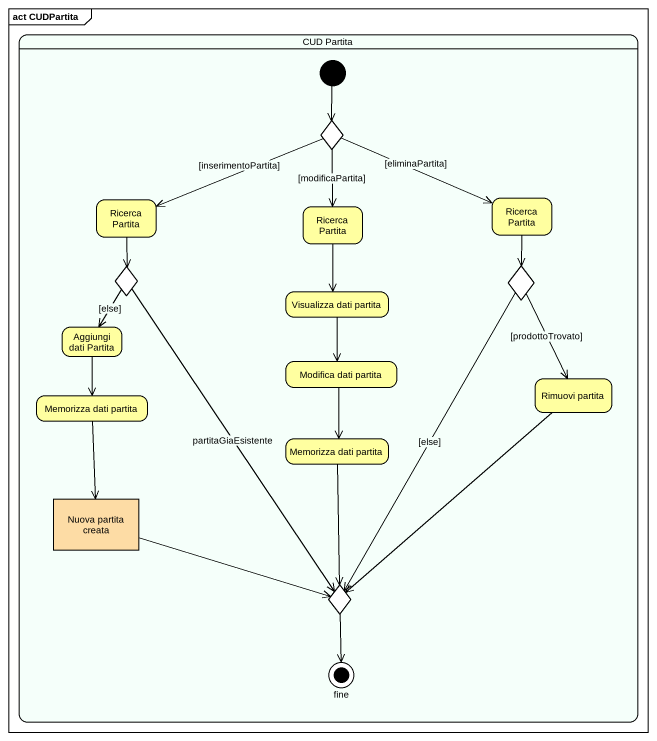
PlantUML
@startuml
mainframe act CUDPartita
hide empty description
state "CUD Partita" as CUD_Partita #F5FFFA {
  state choice1 <<choice>>
  state "Ricerca Partita" as Ricerca_Partita #FFFFA0
  state "Ricerca Partita" as Ricerca_Partita_2 #FFFFA0
  state "Ricerca Partita" as Ricerca_Partita_3 #FFFFA0
  state choice2 <<choice>>
  state "Visualizza dati partita" as Visualizza_dati_partita #FFFFA0
  state choice3 <<choice>>
  state "Aggiungi dati Partita" as Aggiungi_dati_Partita #FFFFA0
  state "Modifica dati partita" as Modifica_dati_partita #FFFFA0
  state "Memorizza dati partita" as Memorizza_dati_partita #FFFFA0
  state "Rimuovi partita" as Rimuovi_partita #FFFFA0
  state "Memorizza dati partita" as Memorizza_dati_partita_2 #FFFFA0
  state "Nuova partita creata" as Nuova_partita_creata <<object>> #FDDCA5
  state choice4 <<choice>>
  state fine <<end>>
  [*] --> choice1
}
choice1 -left-> Ricerca_Partita : [inserimentoPartita]
choice1 --> Ricerca_Partita_2 : [modificaPartita]
choice1 -right-> Ricerca_Partita_3 : [eliminaPartita]
Ricerca_Partita --> choice2
Ricerca_Partita_2 --> Visualizza_dati_partita
Ricerca_Partita_3 --> choice3
choice2 --> Aggiungi_dati_Partita : [else]
choice2 --> choice4 : partitaGiaEsistente
Visualizza_dati_partita --> Modifica_dati_partita
choice3 --> Rimuovi_partita : [prodottoTrovato]
choice3 --> choice4 : [else]
Aggiungi_dati_Partita --> Memorizza_dati_partita
Modifica_dati_partita --> Memorizza_dati_partita_2
Memorizza_dati_partita --> Nuova_partita_creata
Rimuovi_partita --> choice4
Memorizza_dati_partita_2 --> choice4
Nuova_partita_creata -right-> choice4
choice4 --> fine
@enduml
